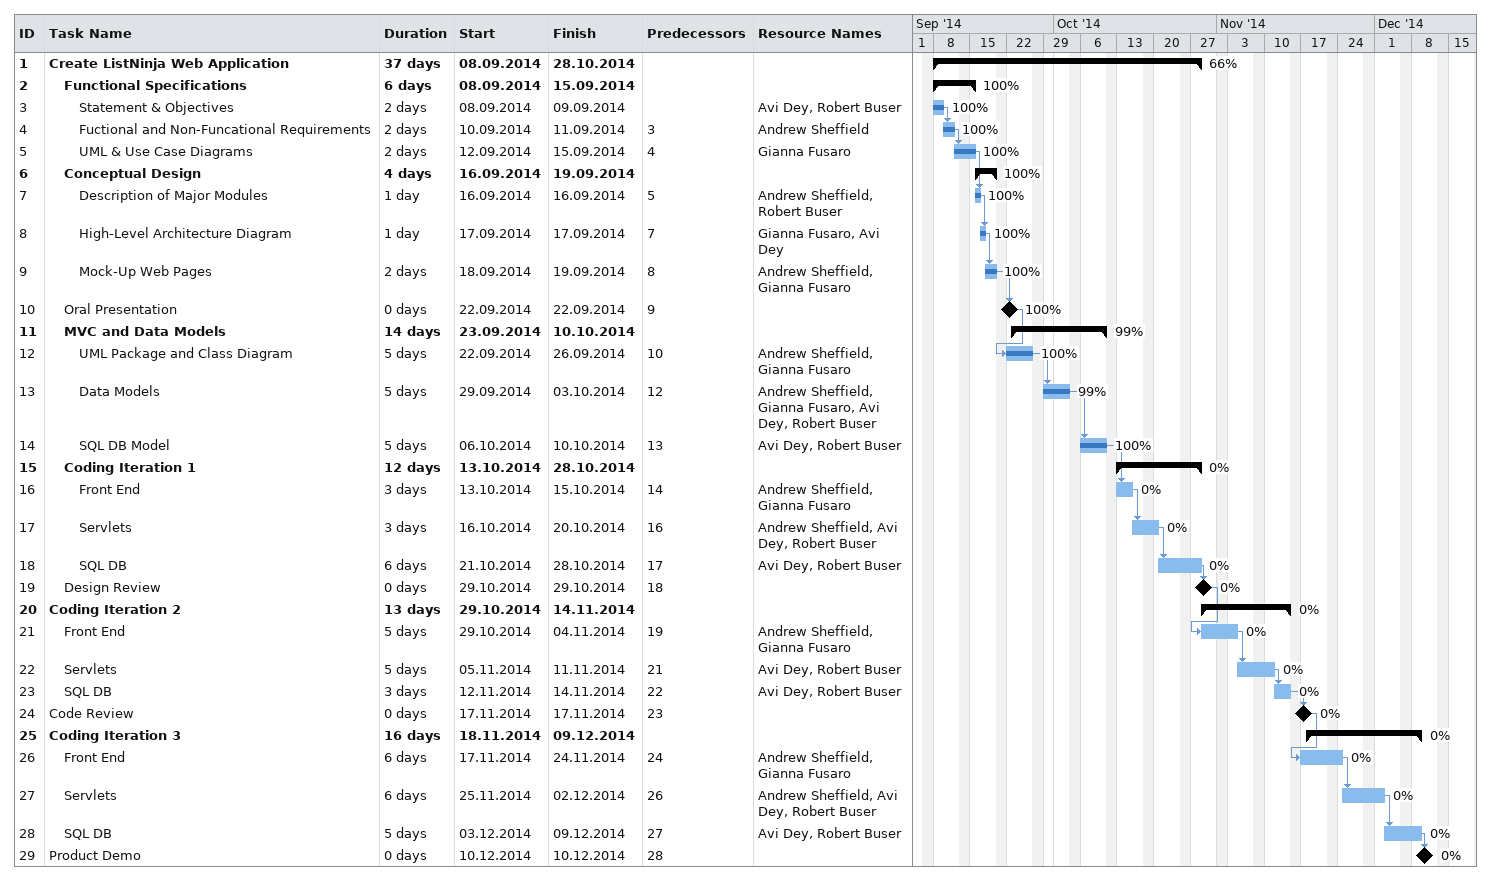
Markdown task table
| ID | Level | Task | Duration | Start | Finish | Predecessors | Resources | % complete |
|---|---|---|---|---|---|---|---|---|
| 1 | 1 | **Create ListNinja Web Application** | 37d | 2014-09-08 | 2014-10-28 |  |  | 66 |
| 2 | 2 | **Functional Specifications** | 6d | 2014-09-08 | 2014-09-15 |  |  | 100 |
| 3 | 3 | Statement & Objectives | 2d | 2014-09-08 | 2014-09-09 |  | Avi Dey, Robert Buser | 100 |
| 4 | 3 | Fuctional and Non-Funcational Requirements | 2d | 2014-09-10 | 2014-09-11 | 3 | Andrew Sheffield | 100 |
| 5 | 3 | UML & Use Case Diagrams | 2d | 2014-09-12 | 2014-09-15 | 4 | Gianna Fusaro | 100 |
| 6 | 2 | **Conceptual Design** | 4d | 2014-09-16 | 2014-09-19 |  |  | 100 |
| 7 | 3 | Description of Major Modules | 1d | 2014-09-16 | 2014-09-16 | 5 | Andrew Sheffield, Robert Buser | 100 |
| 8 | 3 | High-Level Architecture Diagram | 1d | 2014-09-17 | 2014-09-17 | 7 | Gianna Fusaro, Avi Dey | 100 |
| 9 | 3 | Mock-Up Web Pages | 2d | 2014-09-18 | 2014-09-19 | 8 | Andrew Sheffield, Gianna Fusaro | 100 |
| 10 | 2 | Oral Presentation | 0d | 2014-09-22 | 2014-09-22 | 9 |  | 100 |
| 11 | 2 | **MVC and Data Models** | 14d | 2014-09-23 | 2014-10-10 |  |  | 99 |
| 12 | 3 | UML Package and Class Diagram | 5d | 2014-09-22 | 2014-09-26 | 10 | Andrew Sheffield, Gianna Fusaro | 100 |
| 13 | 3 | Data Models | 5d | 2014-09-29 | 2014-10-03 | 12 | Andrew Sheffield, Gianna Fusaro, Avi Dey, Robert Buser | 99 |
| 14 | 3 | SQL DB Model | 5d | 2014-10-06 | 2014-10-10 | 13 | Avi Dey, Robert Buser | 100 |
| 15 | 2 | **Coding Iteration 1** | 12d | 2014-10-13 | 2014-10-28 |  |  | 0 |
| 16 | 3 | Front End | 3d | 2014-10-13 | 2014-10-15 | 14 | Andrew Sheffield, Gianna Fusaro | 0 |
| 17 | 3 | Servlets | 3d | 2014-10-16 | 2014-10-20 | 16 | Andrew Sheffield, Avi Dey, Robert Buser | 0 |
| 18 | 3 | SQL DB | 6d | 2014-10-21 | 2014-10-28 | 17 | Avi Dey, Robert Buser | 0 |
| 19 | 2 | Design Review | 0d | 2014-10-29 | 2014-10-29 | 18 |  | 0 |
| 20 | 1 | **Coding Iteration 2** | 13d | 2014-10-29 | 2014-11-14 |  |  | 0 |
| 21 | 2 | Front End | 5d | 2014-10-29 | 2014-11-04 | 19 | Andrew Sheffield, Gianna Fusaro | 0 |
| 22 | 2 | Servlets | 5d | 2014-11-05 | 2014-11-11 | 21 | Avi Dey, Robert Buser | 0 |
| 23 | 2 | SQL DB | 3d | 2014-11-12 | 2014-11-14 | 22 | Avi Dey, Robert Buser | 0 |
| 24 | 1 | Code Review | 0d | 2014-11-17 | 2014-11-17 | 23 |  | 0 |
| 25 | 1 | **Coding Iteration 3** | 16d | 2014-11-18 | 2014-12-09 |  |  | 0 |
| 26 | 2 | Front End | 6d | 2014-11-17 | 2014-11-24 | 24 | Andrew Sheffield, Gianna Fusaro | 0 |
| 27 | 2 | Servlets | 6d | 2014-11-25 | 2014-12-02 | 26 | Andrew Sheffield, Avi Dey, Robert Buser | 0 |
| 28 | 2 | SQL DB | 5d | 2014-12-03 | 2014-12-09 | 27 | Avi Dey, Robert Buser | 0 |
| 29 | 1 | Product Demo | 0d | 2014-12-10 | 2014-12-10 | 28 |  | 0 |
